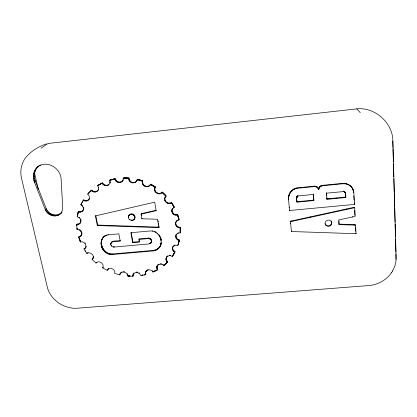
<?xml version="1.0" encoding="UTF-8"?>
<svg xmlns="http://www.w3.org/2000/svg" width="417" height="417" viewBox="0 0 417 417"><rect width="100%" height="100%" fill="white"/><g stroke="black" fill="none" stroke-linecap="round" stroke-linejoin="round"><path stroke-width="0.63" d="M296.956 202.172C296.878 200.379 295.789 196.527 298.509 195.875L313.438 194.431L313.892 200.561L296.956 202.172L296.596 198.356M60.444 213.749L62.024 212.024C57.984 218.544 47.694 216.287 45.244 209.542L34.517 182.307C31.963 176.714 33.506 169.302 38.901 165.966L36.675 167.811M61.32 212.821C56.634 217.398 48.367 214.369 46.188 208.636L35.523 181.51C33.469 176.803 34.017 170.84 37.676 167.066M160.743 244.941L160.529 245.472L161.165 243.382C160.576 247.406 157.084 250.7 153.008 250.935L112.684 254.485C104.417 255.532 98.016 245.06 102.624 238.19L101.878 239.462M160.18 246.27L160.399 245.733C159.059 248.428 156.203 250.153 153.242 250.393L113.007 253.937C105.282 254.855 99.173 245.889 102.228 238.946M352.521 188.51L353.788 192.023L354.533 204.419L289.539 210.502L288.538 199.446C287.897 194.16 291.613 188.719 296.987 187.869L314.804 186.112L317.243 186.983L318.776 189.521C318.901 187.535 320.668 185.919 322.622 185.753L342.779 183.782C346.402 183.449 350.244 185.007 352.261 188.114C350.426 184.71 346.339 183.016 342.586 183.36L322.477 185.325C320.35 185.492 318.468 187.426 318.64 189.599M288.491 198.638L288.6 199.899C287.959 194.598 291.686 189.146 297.071 188.296L314.929 186.54L317.379 187.41L318.776 189.521M395.952 260.787L395.947 253.885M160.873 244.279C162.51 237.591 156.709 230.111 149.609 231.002L130.86 232.728L132.669 242.704L139.403 242.1L138.929 239.426L139.195 238.905L148.316 238.086C150.542 237.789 152.507 240.427 151.199 242.392L151.611 241.198M396.009 261.084L394.857 266.135L392.533 271.102M78.172 211.94L80.231 212.196L82.457 210.997L80.632 211.732L78.573 211.476L78.172 211.94L77.155 216.85C81.951 217.283 81.841 225.279 76.671 224.502L77.051 229.548C81.617 228.87 83.744 236.502 78.662 237.153L80.377 242.006C84.536 240.328 88.487 247.083 83.937 249.069L86.845 253.411C89.77 251.446 94.299 254.563 93.153 258.003L93.517 257.451L92.089 259.483L95.993 263.054C98.86 259.65 105.157 263.956 102.561 267.771L107.205 270.346L108.019 269.001L107.695 269.575C110.265 266.562 115.957 269.611 114.675 273.427L119.757 274.86L120.31 273.401L119.757 274.86M77.625 215.964L77.76 215.141L77.359 215.61M172.497 208.755L172.69 208.297C170.277 211.398 174.113 215.818 177.606 214.494L177.423 214.969C172.883 216.783 169.281 209.433 174.108 207.525L174.301 207.067L171.481 202.448L171.278 202.897C167.519 205.534 162.416 200.228 165.539 196.657L165.325 197.095L166.253 195.922L162.27 192.065C159.367 196.834 151.778 191.153 155.478 186.941L150.62 184.137C148.817 189.521 140.055 185.669 142.744 180.806L137.365 179.274C136.713 184.58 128.347 183.652 128.691 178.387L128.994 177.986L123.484 177.845L123.177 178.241C123.953 183.47 115.65 183.97 114.904 179.096L115.233 178.695C115.879 182.417 121.717 183.569 123.234 179.873L122.921 180.274M149.828 185.419L150.078 185.002C147.305 188.437 141.217 184.924 142.744 180.806M78 213.911L78.177 213.097L77.77 213.561M82.06 211.461L83.129 210.309L82.738 210.767C84.224 208.708 82.978 205.717 80.768 204.763L83.53 199.894L86.559 200.666L88.404 199.931L86.168 201.109L83.134 200.337M162.27 192.065C159.487 195.448 153.42 191.945 154.999 187.843M179.19 240.541C177.032 240.166 175.114 237.799 175.932 235.61L176.74 238.425L179.373 240.02L177.866 245.352L174.806 245.332L172.701 247.291L173.394 245.931L173.206 246.468M178.049 244.815L179.373 240.02M89.181 198.81L89.561 198.372L88.712 199.675C89.983 197.939 89.347 195.417 87.711 194.15L91.677 190.105C93.085 191.684 95.655 192.174 97.406 190.882C95.853 192.722 92.777 192.232 91.297 190.527L89.149 192.597M151.439 241.865L150.334 243.46L148.984 243.94L114.034 247.067C112.319 247.229 110.583 245.759 110.708 243.987C111.547 239.572 117.537 241.459 120.544 240.593M164.606 198.977L165.054 197.543L164.84 197.986M97.041 191.309L98.11 190.183L97.745 190.605C98.798 189.182 98.62 187.16 97.562 185.794L102.493 182.849C103.635 185.085 106.778 186.081 108.868 184.554C107.018 186.68 103.296 185.638 102.134 183.256L102.493 182.849M128.353 216.897C128.603 212.587 135.431 213.275 135.025 217.413C134.78 221.729 127.956 221.031 128.353 216.897L128.644 216.423M296.998 197.048L296.914 196.6L296.763 197.851M129.213 214.984L128.921 215.453C131.006 212.733 135.853 215.474 134.561 218.659L134.837 218.18M115.233 178.695L110.015 179.941L109.671 180.342L109.963 181.364L109.744 183.386L108.524 184.966M110.083 182.98L110.328 181.994L109.989 182.401M175.536 223.298L175.974 221.849C174.483 224.633 177.006 228.104 180.097 227.823L180.274 227.322C177.824 227.489 175.437 225.316 175.724 222.808M78.469 211.883L78.573 211.476M175.745 236.131L176.183 234.672L175.995 235.188C176.688 233.598 178.476 232.728 180.165 232.926L180.274 227.322M146.914 270.456L147.159 269.877L145.715 271.868C147.076 268.929 151.663 269.314 153.013 272.077L157.501 269.83C154.332 265.884 161.004 261.824 163.766 265.551L167.436 262.23C163.297 259.249 168.531 253.385 172.252 256.46L174.848 252.264C172.779 251.373 171.794 248.761 172.893 246.755M136.281 181.541L137.365 179.274M165.945 258.764L166.404 257.294L167.618 255.84L167.415 256.392M156.735 267.109L157.709 264.847L157.49 265.415M120.007 273.979C121.733 270.31 127.915 272.181 127.659 276.111L132.867 276.315L133.117 274.506L133.883 273.145L133.117 274.506M132.867 275.387L133.393 273.917M133.612 273.724C135.692 271.337 140.055 272.629 140.717 275.663L145.721 274.61L145.46 272.754L145.96 271.29M179.008 241.354L179.279 240.427M178.596 242.97L179.091 241.234M177.866 245.352L178.664 242.84M174.243 253.343L175.036 251.717L172.914 249.59L172.638 247.677L172.445 248.219M174.452 252.983L174.64 252.436M174.65 252.629L175.036 251.717M173.17 255.095L174.431 252.796M173.394 254.751L173.581 254.198M173.613 254.401L173.8 253.849M173.826 254.052L174.223 253.15M172.252 256.46L172.68 255.569L172.487 256.121M173.962 251.722L174.15 251.175M172.721 255.783L173.363 254.542M172.946 255.439L173.138 254.886M178.189 240.223L178.367 239.697M173.237 250.998L173.425 250.45M177.288 239.676L177.47 239.155M174.806 245.332L174.994 244.795M176.553 238.946L176.74 238.425M172.721 250.132L172.914 249.59M172.456 249.184L172.648 248.641M170.318 255.72L170.517 255.168M173.92 245.801L174.113 245.264M167.436 262.23L167.639 261.668L166.419 260.093L166.148 258.206M176.031 238.071L176.219 237.549M178.111 233.181L178.294 232.665M166.555 263.101L166.758 262.533L165.956 263.664M169.286 255.71L169.484 255.157M177.22 233.661L177.402 233.15M166.852 262.814L167.639 261.668M167.144 262.522L167.347 261.959M166.722 261.511L166.925 260.948M166.258 263.382L166.461 262.814M179.039 227.755L179.221 227.255M175.755 237.111L175.943 236.595M165.033 264.487L165.549 263.648L165.34 264.216M164.402 265.024L164.929 264.19L164.72 264.759M166.211 260.651L166.419 260.093M163.766 265.551L164.611 264.456M165.95 259.718L166.154 259.16M164.09 265.29L164.298 264.722M178.028 227.437L178.21 226.937M166.201 257.852L166.404 257.294M166.701 257.044L166.904 256.491M163 264.878L163.209 264.31M177.116 226.89L177.303 226.389M175.786 222.339L177.006 220.781L178.909 220.02L179.086 219.535L177.606 214.494M178.909 220.02L178.877 218.685M176.375 226.15L176.558 225.654M178.804 219.592L178.987 219.107M177.897 220.28L178.08 219.795M178.7 219.17L178.768 218.263M178.585 218.748L178.539 217.424M161.082 264.138L161.296 263.57M175.844 225.269L176.031 224.773M178.471 218.326L178.653 217.841M175.557 224.294L175.745 223.804M178.356 217.903L178.419 217.002M177.006 220.781L177.189 220.291L176.287 221.479M178.231 217.481L178.163 216.162M160.055 264.112L160.274 263.549M178.106 217.064L178.288 216.585M157.136 270.034L157.72 269.252L156.959 266.536M177.976 216.642L178.028 215.745M157.501 269.83L157.72 269.252M156.401 270.435L156.625 269.856M156.995 268.981L157.219 268.402M177.845 216.225L177.892 215.328M155.661 270.821L155.89 270.242M156.735 268.053L156.959 267.479M158.199 264.774L158.418 264.206M177.705 215.803L177.751 214.911M156.99 266.213L157.214 265.639M155.291 271.008L155.515 270.43M154.54 271.378L154.764 270.8L154.16 271.556M154.915 271.196L155.14 270.617M153.779 271.733L154.009 271.154M176.391 215.167L176.573 214.687M175.328 215.104L175.515 214.625M153.013 272.077L153.242 271.498M152.45 271.264L152.679 270.68M174.301 214.786L174.494 214.312M159.747 247.026L159.966 246.489M160.785 244.643L161.004 244.112M173.383 214.239L173.576 213.765M158.648 248.381L158.872 247.844M159.237 247.729L159.456 247.192M161.051 243.174L161.27 242.642M161.004 243.544L161.223 243.017M157.996 248.97L158.215 248.428M172.628 213.499L172.826 213.024M157.277 249.491L157.501 248.949M161.025 240.536L161.243 240.01M160.899 239.78L161.035 238.884L160.821 239.405M160.967 240.156L161.118 239.259M145.721 274.61L145.705 272.176L145.46 272.754M160.727 239.035L160.946 238.514M147.785 270.018L148.025 269.445M156.5 249.939L156.729 249.397M172.085 212.607L172.278 212.133M160.498 238.295L160.587 237.409L160.368 237.925M171.788 211.622L171.986 211.153M145.309 274.714L145.966 274.026M155.682 250.309L155.906 249.767M160.618 238.66L160.837 238.143M174.108 207.525L174.087 206.67M144.485 274.918L144.73 274.334M146.211 271.081L146.456 270.503M154.816 250.601L155.046 250.059M173.889 207.134L173.863 206.279M145.46 273.693L145.71 273.109M173.211 208.041L173.409 207.577M160.071 237.205L160.29 236.689M144.068 275.017L144.318 274.428M172.002 209.631L172.195 209.167M173.67 206.738L173.644 205.889M160.227 237.565L160.446 237.044M171.757 210.606L171.955 210.142M153.925 250.81L154.154 250.268M173.446 206.347L173.415 205.503M159.721 236.502L159.946 235.986M173.222 205.956L173.185 205.112M159.33 235.813L159.549 235.297M142.4 275.366L142.65 274.777M153.008 250.935L153.242 250.393M172.987 205.571L172.951 204.726M159.529 236.152L159.753 235.641M141.978 275.444L142.233 274.86M172.758 205.185L172.716 204.34M158.804 235.047L159.023 234.531M172.518 204.799L172.476 203.96M172.278 204.413L172.231 203.579M172.033 204.033L171.981 203.199M171.783 203.652L171.731 202.824M157.527 233.661L157.756 233.15M139.059 273.271L139.32 272.687M170.345 203.35L171.481 202.448M158.908 227.64L157.527 219.269L141.848 218.753L141.045 214.15L156.114 210.694L154.712 202.162L95.399 215.917L97.323 225.545L158.908 227.64L158.919 225.858M169.307 203.553L169.516 203.1L170.548 202.897M156.005 232.519L156.234 232.008M151.371 241.724L151.59 240.5M137.162 272.515L137.428 271.931M150.334 243.46L150.573 242.929M150.845 242.986L151.084 242.454M151.35 241.026L151.376 239.817M149.698 243.783L149.943 243.257M155.166 232.05L155.395 231.544M168.239 203.501L168.447 203.048L169.516 203.1M136.15 272.478L136.416 271.894M154.285 231.664L154.519 231.159M151.136 240.343L150.745 239.723L150.985 239.202M167.212 203.188L167.42 202.735L168.447 203.048M132.867 276.315L133.138 274.798M150.745 239.723L150.198 239.207L150.443 238.686M138.929 239.426L148.066 238.607L149.541 238.837L149.786 238.315M166.279 202.641L166.492 202.193L165.168 200.546L164.824 198.534M148.817 238.628L149.062 238.112M152.445 231.138L152.685 230.632M165.513 201.896L165.726 201.447M129.833 276.257L130.114 275.668M148.066 238.607L148.316 238.086M129.4 276.236L129.677 275.647M128.962 276.21L129.244 275.621M164.955 200.994L165.168 200.546M81.341 203.934L81.523 203.559L81.127 204.007M128.097 276.148L128.379 275.564M128.53 276.179L128.811 275.595M164.647 199.998L164.861 199.555M127.581 275.184L127.868 274.6M166.039 196.36L165.721 196.026L165.935 195.589M165.721 196.026L165.403 195.693L165.617 195.255M127.253 274.282L127.534 273.698M165.403 195.693L165.08 195.359L165.294 194.927M165.08 195.359L164.757 195.031L164.97 194.598M164.757 195.031L164.428 194.708L164.642 194.27M164.428 194.708L164.095 194.385L164.314 193.947M164.095 194.385L163.761 194.061L163.98 193.629M124.037 272.02L124.329 271.441M163.761 194.061L163.428 193.743L163.646 193.311M123.025 271.978L123.323 271.399M163.428 193.743L163.083 193.425L163.308 192.993M163.083 193.425L162.745 193.113L162.964 192.68M162.745 193.113L162.401 192.805L162.62 192.373M120.497 273.208L120.8 272.629M121.196 272.593L121.498 272.014M161.28 193.175L161.504 192.743M85.407 247.917L86.215 246.567L85.834 247.099M160.352 193.639L160.576 193.207M80.168 223.079L81.007 221.755L80.611 222.24M154.764 188.265L155.478 186.941M159.315 193.853L159.544 193.42M132.669 242.704L132.95 242.178L131.141 232.222M158.246 193.806L158.476 193.373M157.209 193.504L157.438 193.071M156.266 192.956L156.5 192.529M81.81 203.037L83.53 199.894M141.848 218.753L142.108 218.273M155.489 192.211L155.723 191.778M154.921 191.304L155.155 190.877M141.045 214.15L141.311 213.681L156.349 210.225M154.598 190.303L154.837 189.876M154.545 189.266L154.785 188.844M108.389 268.965L108.717 268.392M111.521 242.209L110.865 243.32M107.205 270.346L107.534 269.773M155.239 187.358L154.848 187.108L155.082 186.691M154.848 187.108L154.446 186.858L154.686 186.441M154.446 186.858L154.05 186.613L154.29 186.196M134.17 219.337L134.451 218.852L132.893 220.254M154.05 186.613L153.649 186.373L153.889 185.956M133.602 219.879L133.883 219.399M134.743 217.893L135.025 217.413M153.649 186.373L153.248 186.133L153.487 185.716M112.684 254.485L113.007 253.937M150.62 184.137L150.37 184.549L152.841 185.899L153.086 185.482M134.712 217.095L134.993 216.621M132.095 220.437L132.377 219.952M111.766 254.521L112.09 253.974M134.467 216.319L134.743 215.844M152.434 185.664L152.679 185.247M102.936 268.001L103.275 267.433L102.9 267.203L102.561 267.771M134.019 215.61L134.3 215.136M131.256 220.411L131.543 219.926M152.028 185.435L152.273 185.018M151.616 185.211L151.861 184.794M110.844 254.474L111.167 253.927M109.921 254.344L110.244 253.797M133.404 215.026L133.685 214.557M114.034 247.067L114.352 246.536M151.204 184.986L151.449 184.575M132.658 214.604L132.945 214.135M109.009 254.125L109.332 253.578M113.299 247.041L113.622 246.51M129.703 219.759L129.989 219.274M150.787 184.767L151.037 184.356M131.84 214.374L132.126 213.9M149.067 186.107L149.322 185.695M108.112 253.828L108.441 253.281M107.247 253.453L107.581 252.905M131.001 214.348L131.287 213.874M148.144 186.581L148.4 186.164M128.389 217.7L128.681 217.221M111.375 245.967L111.699 245.436M111.198 242.736L113.335 241.255M106.418 252.999L106.752 252.457M147.112 186.806L147.368 186.389M130.198 214.531L130.49 214.057M110.745 244.68L111.037 243.46L110.708 243.987M128.535 216.136L128.827 215.662M129.489 214.906L129.781 214.437M111.693 242.261L112.017 241.735M146.039 186.769L146.299 186.352M105.631 252.478L105.965 251.936M112.314 241.933L112.637 241.412M104.896 251.889L105.235 251.347M144.996 186.467L145.257 186.05M104.224 251.237L104.563 250.7M103.614 250.534L103.953 249.997M95.993 263.054L96.348 262.491M46.344 143.881C38.166 146.654 30.201 151.543 24.989 158.533C21.303 163.938 20.131 170.798 21.257 177.194L47.601 288.314C51.338 300.297 63.707 308.538 76.123 308.299L370.202 285.447C378.73 284.295 386.867 279.63 391.688 272.431M144.047 185.925L144.313 185.508M103.072 249.783L103.416 249.246M391.584 272.598L392.647 270.925M102.863 249.455L103.207 248.918M102.478 248.772L102.822 248.24M143.26 185.179L143.526 184.762M102.665 249.116L103.009 248.579M102.306 248.428L102.645 247.891M101.988 247.719L102.332 247.187M102.139 248.073L102.483 247.542M101.847 247.359L102.191 246.828M142.677 184.272L142.942 183.861M101.597 246.635L101.941 246.103M101.717 247L102.061 246.468M101.399 245.9L101.748 245.368M142.343 183.266L142.609 182.855M101.493 246.265L101.837 245.738M92.089 259.483L93.09 258.269L92.73 258.821M101.321 245.524L101.665 244.998M61.148 212.951L62.519 210.038L62.743 207.822L61.148 179.539C61.106 169.151 48.742 160.472 39.281 165.784L40.272 165.049L37.9 166.706M101.195 244.784L101.545 244.253M142.275 182.219L142.541 181.812M93.335 257.091L93.695 256.544M104.646 236.225L104.985 235.714L102.759 237.998L104.646 236.225L107.94 234.88L108.274 234.37M101.253 245.154L101.597 244.628M101.123 244.034L101.472 243.507M101.154 244.409L101.498 243.882M101.107 242.918L101.456 242.392M137.084 179.675L142.035 181.061L142.301 180.655M101.102 243.288L101.446 242.762M106.205 235.391L106.543 234.88M101.107 243.664L101.451 243.137M101.211 241.813L101.555 241.292M101.164 242.178L101.508 241.657M105.402 235.772L105.741 235.261M101.128 242.548L101.477 242.022M141.587 180.915L141.858 180.514M103.322 237.346L103.661 236.83M141.144 180.775L141.415 180.373M103.948 236.752L104.292 236.236M140.696 180.639L140.967 180.233M140.248 180.504L140.519 180.102M139.799 180.379L140.07 179.972M139.346 180.248L139.622 179.847M102.28 238.706L103.103 237.482M138.897 180.128L139.174 179.727M138.444 180.008L138.72 179.607M87.711 252.999L88.086 252.457M86.845 253.411L87.221 252.869M137.991 179.894L138.272 179.492M136.807 180.665L137.089 180.264M137.537 179.784L137.818 179.383M135.53 182.239L136.562 181.134M134.613 182.719L135.812 181.833M85.339 251.274L85.714 250.732M133.586 182.954L134.9 182.312M132.517 182.922L132.809 182.51L133.878 182.542M84.76 248.589L85.787 247.385M83.937 249.069L85.141 248.058M131.475 182.625L131.767 182.219L132.809 182.51M130.521 182.088L130.813 181.682L129.421 180.035L128.994 177.986M85.042 243.429L85.422 242.908M97.323 225.545L97.682 225.055L95.764 215.443M129.718 181.343L130.015 180.942M129.124 180.441L129.421 180.035M128.775 179.43L129.072 179.029M80.377 242.006L80.768 241.485M123.177 178.241L128.233 178.351L128.53 177.955M127.769 178.325L128.071 177.923M79.902 240.807L80.293 240.291M127.31 178.299L127.612 177.897M80.054 241.208L80.45 240.687M126.851 178.278L127.154 177.877M79.454 239.598L79.85 239.082M126.387 178.257L126.695 177.861M79.6 240.004L79.991 239.483M125.929 178.247L126.236 177.845M125.47 178.236L125.778 177.835M79.178 238.79L79.569 238.274M125.011 178.226L125.319 177.83M80.45 236.423L81.497 235.235L81.106 235.746M81.539 234.912L81.93 234.406M79.042 238.383L79.439 237.867M121.675 181.854L121.988 181.447M124.553 178.226L124.86 177.824M78.787 237.565L79.058 236.642L80.841 235.913M122.41 181.15L122.718 180.749M81.727 233.984L82.118 233.478M79.616 236.903L80.012 236.392M120.768 182.338L121.086 181.932M81.654 233.009L82.045 232.504M124.094 178.226L124.402 177.83M78.662 237.153L79.058 236.642M123.635 178.231L123.943 177.835M119.752 182.578L120.07 182.172M81.32 232.06L81.716 231.555M118.683 182.552L119.007 182.146M80.757 231.195L81.148 230.695M79.991 230.465L80.387 229.97M117.641 182.265L117.959 181.859M79.079 229.934L79.475 229.433M116.682 181.739L117.005 181.332M77.051 229.548L77.453 229.053M76.947 228.709L77.348 228.214M76.999 229.131L77.4 228.636M115.874 180.999L116.202 180.592M115.269 180.097L115.598 179.696M78.662 224.247L80.564 222.595M79.501 223.767L79.902 223.277M76.718 225.764L77.119 225.274M80.809 221.291L81.2 220.812M76.697 225.342L77.098 224.857M80.736 220.306L81.133 219.827M77.698 224.497L79.063 223.762M76.671 224.502L77.077 224.012L78.099 224.012M109.671 180.342L114.018 179.263L114.352 178.862M76.681 224.925L77.077 224.012M114.018 179.263L114.795 178.778M80.413 219.342L80.809 218.862M113.58 179.357L113.914 178.956M113.143 179.451L113.476 179.049M112.267 179.649L112.6 179.247M107.633 185.456L107.977 185.044M112.699 179.55L113.038 179.148M106.622 185.701L106.971 185.284M111.829 179.758L112.168 179.357M79.084 217.721L79.48 217.247M110.964 179.982L111.303 179.581M109.963 181.364L110.307 180.957M111.396 179.868L111.73 179.466M105.564 185.68L105.913 185.268M110.531 180.097L110.87 179.696M110.098 180.217L110.442 179.816M104.521 185.403L104.87 184.986M81.206 211.945L81.602 211.482M83.191 209.918L83.582 209.459M80.231 212.196L80.632 211.732M77.286 216.022L77.692 215.553M83.395 208.959L83.791 208.5M83.337 207.958L83.728 207.499M77.51 214.791L77.916 214.322M77.432 215.198L77.838 214.729M103.562 184.882L103.916 184.47M79.199 212.196L79.6 211.732M77.963 212.748L78.365 212.284M96.16 191.799L96.53 191.372M102.749 184.147L103.103 183.741M77.864 213.155L78.271 212.691M98.23 189.735L98.589 189.313M82.451 206.076L82.847 205.628M87.153 200.858L87.539 200.415M95.165 192.044L95.535 191.617M86.168 201.109L86.559 200.666M97.562 185.794L102.097 183.042M98.422 187.728L98.782 187.311M100.961 183.845L101.321 183.438M101.352 183.647L101.706 183.24M94.112 192.034L94.482 191.606M85.125 201.103L85.516 200.66M99.809 184.465L100.169 184.053M81.685 205.326L82.081 204.872M100.189 184.257L100.549 183.845M100.575 184.048L100.935 183.642M98.678 185.117L99.037 184.705M99.053 184.893L99.413 184.486M93.069 191.763L93.444 191.335M99.428 184.679L99.793 184.267M84.093 200.838L84.484 200.395M80.768 204.763L81.164 204.314M97.932 185.565L98.297 185.153M98.303 185.336L98.667 184.924M92.115 191.247L92.491 190.824M88.096 193.723L90.739 190.976M87.711 194.15L89.238 192.477M90.666 191.106L91.677 190.105M59.636 214.442L60.512 213.514M58.729 215.021L59.61 214.088M57.744 215.469L58.63 214.536M56.696 215.782L57.588 214.849M55.597 215.959L56.493 215.026M54.471 216.001L55.372 215.063M53.329 215.897L54.236 214.963M52.193 215.652L53.105 214.719M51.077 215.271L51.995 214.343M88.023 200.368L89.092 199.232M50.004 214.765L50.926 213.832M48.987 214.135L49.91 213.207M48.038 213.389L48.966 212.467M47.178 212.545L48.111 211.627M46.417 211.612L47.356 210.694M45.771 210.606L46.709 209.694M45.244 209.542L46.188 208.636M34.517 182.307L35.523 181.51M34.215 181.458L35.221 180.66M33.907 180.603L34.919 179.81M33.506 178.857L34.517 178.069M33.318 177.1L34.33 176.318M33.35 175.354L34.366 174.582M33.6 173.654L34.616 172.888M34.064 172.023L35.08 171.267M34.741 170.49L35.753 169.74M35.612 169.078L36.623 168.332M41.012 148.186L48.054 143.511M101.743 183.449L102.134 183.256M145.142 274.235L145.554 274.131M291.4 231.518L290.461 221.187L354.486 207.213L354.7 207.687L355.148 216.402L338.844 219.921L339.13 224.627L355.597 225.164L356.035 233.713L291.4 231.518L291.327 231.002M354.7 207.687L290.529 221.688L290.461 221.187M114.461 179.18L114.904 179.096M107.94 234.88L118.866 233.833L120.237 241.115L113.017 241.782M48.32 143.443L356.717 108.889C374.289 106.768 392.089 122.139 392.819 139.752L396.15 259.374M296.868 201.713L313.766 200.108L313.892 200.561M326.808 198.867L345.677 197.074L345.881 197.522L326.964 199.321L326.73 197.71M326.73 195.844L326.396 192.727L326.553 193.17L343.634 191.565C346.272 191.903 345.62 195.719 345.881 197.522M132.95 242.178L139.669 241.573M132.71 275.731L133.143 275.726M338.818 221.917L338.948 224.117L355.378 224.659L355.597 225.164M97.682 225.055L159.132 227.14M128.233 178.351L128.691 178.387M142.035 181.061L142.478 181.213M344.202 191.346L343.832 191.2L344.03 191.638M130.813 181.682L131.767 182.219M149.541 238.837L150.198 239.207M152.841 185.899L153.248 186.133M166.492 202.193L167.42 202.735M162.051 192.498L162.401 192.805M344.531 191.559L345.677 194.119M92.449 258.931L92.762 259.244M356.832 108.915L360.262 112.673M171.278 202.897L171.533 203.272M84.317 248.532L84.542 248.902M352.047 187.681L352.74 188.943M325.098 223.825L326.058 225.133A3.383 3.107 -12.5 0 0 331.301 224.018L331.651 222.423L331.098 220.911M352.412 188.322L353.23 190.063L352.699 188.875M353.371 190.449L353.152 190.011L353.642 192.821M353.277 190.397L353.496 190.835M353.387 190.788L353.606 191.231M353.569 191.585L353.788 192.023M350.838 186.185L351.051 186.613M350.113 185.534L350.327 185.961M348.471 184.46L348.68 184.887M346.491 183.694L346.694 184.116M354.533 204.419L354.242 202.719M344.63 183.35L344.828 183.777M342.586 183.36L342.779 183.782M353.407 207.447L353.621 207.921M344.802 191.83L345.114 192.425M344.671 191.69L344.869 192.128M344.369 191.445L344.729 192.002M344.02 191.262L344.218 191.705M343.639 191.153L343.832 191.591M343.436 191.127L343.634 191.565M352.198 216.501L352.412 216.996M354.049 224.617L354.268 225.128M346.652 208.922L346.85 209.397M355.816 233.186L356.035 233.713M336.274 197.966L336.451 198.419M343.624 224.273L343.817 224.779M338.75 220.812L338.927 221.312M338.948 224.117L339.13 224.627M328.95 198.664L329.112 199.118M177.423 214.969L177.564 215.386M322.477 185.325L322.622 185.753M321.418 185.565L321.564 185.992M320.923 185.779L321.064 186.201M320.454 186.05L320.595 186.477M320.027 186.373L320.167 186.8M331.406 221.479L331.567 221.98M319.646 186.748L319.787 187.176M319.323 187.16L319.458 187.593M319.052 187.614L319.193 188.041M318.849 188.088L318.984 188.52M318.708 188.583L318.849 189.016M318.432 188.609L318.567 189.042M318.223 188.15L318.359 188.583M317.952 187.718L318.088 188.15M317.624 187.327L317.759 187.759M317.243 186.983L317.379 187.41M316.816 186.686L316.951 187.113M316.352 186.451L316.482 186.879M315.857 186.274L315.987 186.701M315.335 186.159L315.466 186.587M314.804 186.112L314.929 186.54M325.745 224.805L325.891 225.316M313.438 194.431L313.313 193.988L313.766 200.108M310.18 216.882L310.295 217.372M34.345 172.278L38.255 189.334M296.987 187.869L297.071 188.296M297.853 195.625L297.941 196.073M297.764 196.172L297.681 195.724L297.602 196.287M296.002 188.103L296.086 188.536M297.227 196.11L297.316 196.558M297.107 196.261L297.191 196.709M296.998 196.428L297.086 196.876M296.841 196.777L296.925 197.225M296.795 196.933L296.878 197.382M295.048 188.432L295.132 188.865M296.753 197.09L296.8 197.694M296.654 197.559L296.737 198.007M296.596 198.195L296.685 198.805M296.602 198.513L296.701 199.123M294.131 188.849L294.209 189.282M293.26 189.349L293.333 189.782M139.195 238.905L139.481 240.505M292.442 189.923L292.515 190.355M141.311 213.681L141.608 215.401M291.686 190.569L291.759 191.007M291.003 191.283L291.076 191.721M158.074 220.718L158.288 222M158.496 223.288L158.71 224.57M290.399 192.055L290.467 192.492M289.872 192.873L289.945 193.316M289.434 193.738L289.507 194.181M289.09 194.64L289.158 195.083M288.971 195.031L289.038 195.474M288.866 195.422L288.929 195.87M288.772 195.823L288.835 196.266M288.689 196.219L288.757 196.668M288.621 196.621L288.689 197.069M288.611 196.715L288.673 197.163M288.569 197.022L288.637 197.47M288.528 197.429L288.595 197.877M288.501 197.83L288.569 198.283M291.848 220.885L291.921 221.38M288.491 198.237L288.559 198.685M289.216 207.145L289.283 207.614M289.471 210.027L289.539 210.502M290.639 223.184L290.706 223.684M326.553 193.17L326.964 199.321M353.83 195.912L354.09 200.243M345.479 193.676L345.677 197.074M354.643 210.319L354.898 215.292M355.503 227.093L355.722 231.362M392.804 141.055L392.986 147.54M393.022 148.838L393.382 161.806M393.434 163.751L393.799 176.719M393.851 178.664L394.232 192.284M394.268 193.582L394.649 207.197M394.68 208.495L395.061 222.11M395.118 224.054L395.478 237.023M395.53 238.967L395.895 251.936M180.097 227.823L180.165 232.926M331.812 222.923L331.463 224.518A3.388 3.112 -12.5 0 1 326.209 225.639L325.078 223.533A3.388 3.112 -12.5 0 1 327.371 220.301A3.388 3.112 -12.5 0 1 331.26 221.411L331.812 222.923"/></g></svg>
